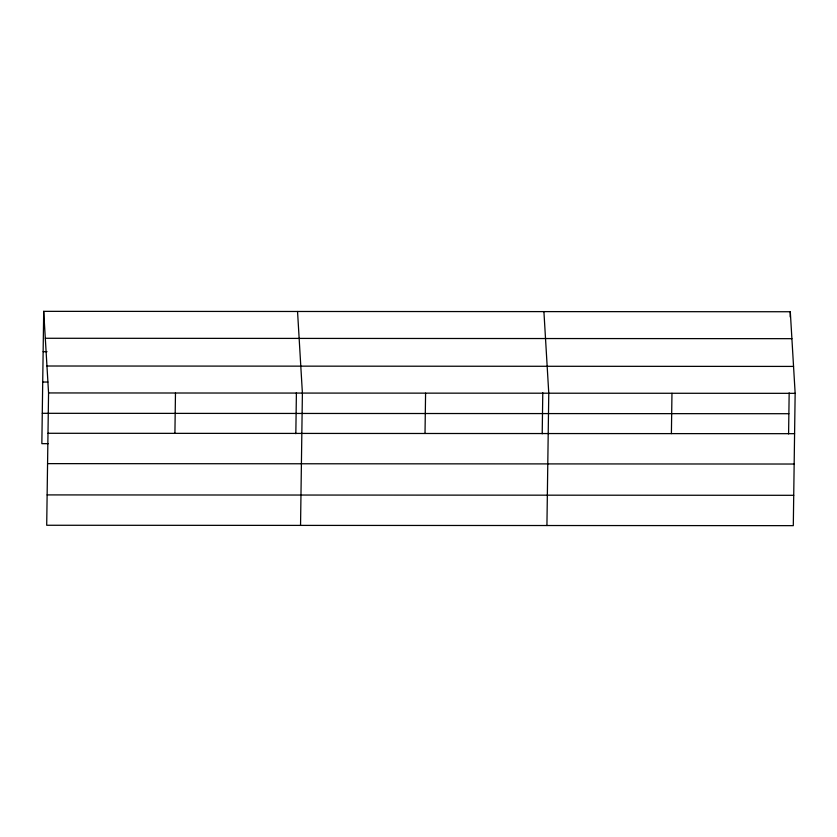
<?xml version="1.0" encoding="UTF-8"?>
<svg xmlns="http://www.w3.org/2000/svg" width="837" height="837" viewBox="0 0 837 837"><rect width="100%" height="100%" fill="white"/><g stroke="black" fill="none" stroke-linecap="round" stroke-linejoin="round"><path stroke-width="1.26" d="M43.702 311.343L48.556 392.94L46.705 525.259L793.298 525.657L795.15 393.338L790.295 311.741L43.702 311.343L41.85 443.662L48.326 443.662M174.912 433.357L175.477 393.013M295.838 433.681L296.403 392.595M300.546 525.395L302.398 393.076L297.543 311.479M425.018 433.482L425.583 393.139M542.209 433.807L542.784 392.731M546.927 525.521L548.769 393.212L543.914 311.605M671.4 433.618L671.965 393.275M788.59 433.943L789.165 392.856M790.222 316.951L790.295 311.741M45.303 338.274L791.896 338.671M43.137 351.686L47.018 351.686M46.956 366.01L793.549 366.418M42.708 382.038L47.887 382.038M48.556 392.94L795.15 393.338M42.279 413.311L788.872 413.708M47.991 433.284L794.585 433.681M47.563 463.635L794.167 464.033M47.134 494.908L793.727 495.305"/></g></svg>
